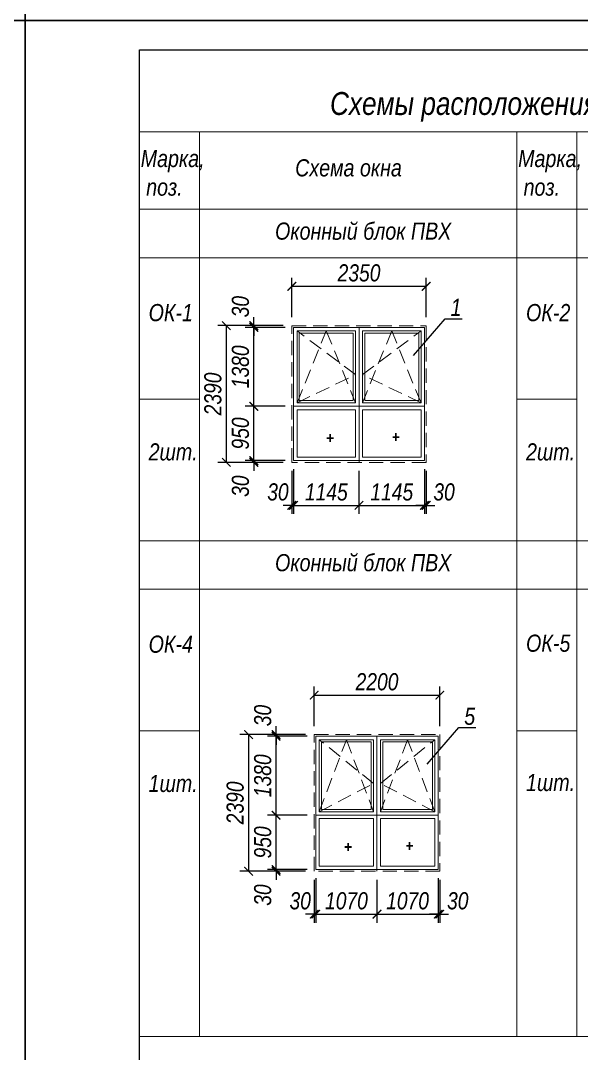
# Model space of a CAD drawing. Header units: millimetres. Extents: x 1582001 to 3303937, y 226471 to 491235.
# Drawn here: x 1665923 to 1675737, y 362298 to 380355 of the extents above; entities that cross this region are included whole.
import ezdxf

# ---------------------------------------------------------------- set-up
doc = ezdxf.new("R2010")
doc.units = ezdxf.units.MM
doc.linetypes.add('DASHED', pattern=[0.75, 0.5, -0.25])
doc.layers.get('Defpoints').update_dxf_attribs({"color": 255, "lineweight": 30})
for name, color, linetype, lineweight in [('Интерьер- Перегородка_Ном_пера__1', 7, 'Continuous', 13), ('Текст-пояснений', 135, 'Continuous', 15), ('Штриховки', 251, 'Continuous', 20)]:
    doc.layers.add(name, color=color, linetype=linetype, lineweight=lineweight)
doc.layers.add('Формуляр', color=138, linetype='Continuous')
doc.styles.add('Arch-Dim', font='ARIALNI.TTF', dxfattribs={"width": 0.98, "height": 300})
doc.styles.add('STYLE1', font='ARIALNI.TTF', dxfattribs={"height": 300})
doc.dimstyles.new('Aec-Arch-M-100', dxfattribs={"dimscale": 100, "dimtxt": 2.5, "dimasz": 1.5, "dimexe": 1.5, "dimexo": 1.5, "dimgap": 0.8, "dimtad": 1, "dimdec": 0, "dimzin": 3, "dimdsep": 46, "dimtxsty": 'Arch-Dim', "dimblk": 'ARCHTICK', "dimcen": 2.5, "dimazin": 2, "dimtfac": 0.75, "dimtdec": 0, "dimtix": 1, "dimtmove": 1, "dimatfit": 2, "dimfxl": 0, "dimtolj": 1, "dimtzin": 0, "dimarcsym": 0})

# ---------------------------------------------------------------- blocks, each defined once
blk = doc.blocks.new('_ArchTick')
at = {"color": 0, "linetype": 'ByBlock', "const_width": 0.15}
blk.add_lwpolyline([(-0.5, -0.5), (0.5, 0.5)], dxfattribs=at)
blk = doc.blocks.new('*D715')
at = {"color": 0, "lineweight": -2, "ltscale": 2, "transparency": 16777216}
for p, q in [((1670670, 375172), (1670670, 375860)), ((1673020, 375172), (1673020, 375860)), ((1670670, 375710), (1673020, 375710))]:
    blk.add_line(p, q, dxfattribs=at)
at = {"layer": 'Defpoints', "color": 0, "lineweight": -3, "ltscale": 2, "transparency": 16777216}
for p in [(1673020, 375710), (1670670, 375022), (1673020, 375022)]:
    blk.add_point(p, dxfattribs=at)
at = {"color": 0, "lineweight": -2, "ltscale": 2, "transparency": 16777216, "xscale": 150, "yscale": 150, "zscale": 150, "rotation": 180}
blk.add_blockref('_ArchTick', (1670670, 375710), dxfattribs=at)
at = {"color": 0, "lineweight": -2, "ltscale": 2, "transparency": 16777216, "xscale": 150, "yscale": 150, "zscale": 150}
blk.add_blockref('_ArchTick', (1673020, 375710), dxfattribs=at)
at = {"color": 0, "ltscale": 2, "transparency": 16777216, "insert": (1671845, 375943), "char_height": 300, "attachment_point": 5, "style": 'Arch-Dim'}
blk.add_mtext('\\A1;2350', dxfattribs=at)
blk = doc.blocks.new('*D716')
at = {"color": 0, "lineweight": -2, "ltscale": 2, "transparency": 16777216}
for p, q in [((1670520, 375022), (1669372, 375022)), ((1669522, 375022), (1669522, 372632)), ((1670520, 372632), (1669372, 372632))]:
    blk.add_line(p, q, dxfattribs=at)
at = {"layer": 'Defpoints', "color": 0, "lineweight": -3, "ltscale": 2, "transparency": 16777216}
for p in [(1670670, 375022), (1669522, 372632), (1670670, 372632)]:
    blk.add_point(p, dxfattribs=at)
at = {"color": 0, "lineweight": -2, "ltscale": 2, "transparency": 16777216, "xscale": 150, "yscale": 150, "zscale": 150}
for p, rotation in [((1669522, 375022), 90), ((1669522, 372632), 270)]:
    blk.add_blockref('_ArchTick', p, dxfattribs=dict(at, rotation=rotation))
at = {"color": 0, "ltscale": 2, "transparency": 16777216, "insert": (1669289, 373827), "char_height": 300, "attachment_point": 5, "rotation": 90, "style": 'Arch-Dim'}
blk.add_mtext('\\A1;2390', dxfattribs=at)
blk = doc.blocks.new('*D738')
at = {"color": 0, "lineweight": -2, "ltscale": 2, "transparency": 16777216}
for p, q in [((1670004, 372662), (1670004, 372812)), ((1670550, 372662), (1669854, 372662)), ((1670520, 372632), (1669854, 372632)), ((1670004, 372632), (1670004, 372662)), ((1670004, 372632), (1670004, 372482))]:
    blk.add_line(p, q, dxfattribs=at)
at = {"layer": 'Defpoints', "color": 0, "lineweight": -3, "ltscale": 2, "transparency": 16777216}
for p in [(1670004, 372662), (1670670, 372632), (1670700, 372662)]:
    blk.add_point(p, dxfattribs=at)
at = {"color": 0, "lineweight": -2, "ltscale": 2, "transparency": 16777216, "xscale": 150, "yscale": 150, "zscale": 150}
for p, rotation in [((1670004, 372662), 270), ((1670004, 372632), 90)]:
    blk.add_blockref('_ArchTick', p, dxfattribs=dict(at, rotation=rotation))
at = {"color": 0, "ltscale": 2, "transparency": 16777216, "insert": (1669771, 372215), "char_height": 300, "attachment_point": 5, "rotation": 90, "style": 'Arch-Dim'}
blk.add_mtext('\\A1;30', dxfattribs=at)
blk = doc.blocks.new('*D739')
at = {"color": 0, "lineweight": -2, "ltscale": 2, "transparency": 16777216}
for p, q in [((1670550, 373612), (1669854, 373612)), ((1670004, 372662), (1670004, 373612)), ((1670550, 372662), (1669854, 372662))]:
    blk.add_line(p, q, dxfattribs=at)
at = {"layer": 'Defpoints', "color": 0, "lineweight": -3, "ltscale": 2, "transparency": 16777216}
for p in [(1670004, 373612), (1670700, 373612), (1670700, 372662)]:
    blk.add_point(p, dxfattribs=at)
at = {"color": 0, "lineweight": -2, "ltscale": 2, "transparency": 16777216, "xscale": 150, "yscale": 150, "zscale": 150}
for p, rotation in [((1670004, 373612), 90), ((1670004, 372662), 270)]:
    blk.add_blockref('_ArchTick', p, dxfattribs=dict(at, rotation=rotation))
at = {"color": 0, "ltscale": 2, "transparency": 16777216, "insert": (1669771, 373137), "char_height": 300, "attachment_point": 5, "rotation": 90, "style": 'Arch-Dim'}
blk.add_mtext('\\A1;950', dxfattribs=at)
blk = doc.blocks.new('*D740')
at = {"color": 0, "lineweight": -2, "ltscale": 2, "transparency": 16777216}
for p, q in [((1670550, 374992), (1669854, 374992)), ((1670004, 373612), (1670004, 374992)), ((1670550, 373612), (1669854, 373612))]:
    blk.add_line(p, q, dxfattribs=at)
at = {"layer": 'Defpoints', "color": 0, "lineweight": -3, "ltscale": 2, "transparency": 16777216}
for p in [(1670004, 374992), (1670700, 374992), (1670700, 373612)]:
    blk.add_point(p, dxfattribs=at)
at = {"color": 0, "lineweight": -2, "ltscale": 2, "transparency": 16777216, "xscale": 150, "yscale": 150, "zscale": 150}
for p, rotation in [((1670004, 374992), 90), ((1670004, 373612), 270)]:
    blk.add_blockref('_ArchTick', p, dxfattribs=dict(at, rotation=rotation))
at = {"color": 0, "ltscale": 2, "transparency": 16777216, "insert": (1669771, 374302), "char_height": 300, "attachment_point": 5, "rotation": 90, "style": 'Arch-Dim'}
blk.add_mtext('\\A1;1380', dxfattribs=at)
blk = doc.blocks.new('*D741')
at = {"color": 0, "lineweight": -2, "ltscale": 2, "transparency": 16777216}
for p, q in [((1670004, 375022), (1670004, 375172)), ((1670520, 375022), (1669854, 375022)), ((1670550, 374992), (1669854, 374992)), ((1670004, 374992), (1670004, 375022)), ((1670004, 374992), (1670004, 374842))]:
    blk.add_line(p, q, dxfattribs=at)
at = {"layer": 'Defpoints', "color": 0, "lineweight": -3, "ltscale": 2, "transparency": 16777216}
for p in [(1670004, 375022), (1670670, 375022), (1670700, 374992)]:
    blk.add_point(p, dxfattribs=at)
at = {"color": 0, "lineweight": -2, "ltscale": 2, "transparency": 16777216, "xscale": 150, "yscale": 150, "zscale": 150}
for p, rotation in [((1670004, 375022), 270), ((1670004, 374992), 90)]:
    blk.add_blockref('_ArchTick', p, dxfattribs=dict(at, rotation=rotation))
at = {"color": 0, "ltscale": 2, "transparency": 16777216, "insert": (1669771, 375354), "char_height": 300, "attachment_point": 5, "rotation": 90, "style": 'Arch-Dim'}
blk.add_mtext('\\A1;30', dxfattribs=at)
blk = doc.blocks.new('*D742')
at = {"color": 0, "lineweight": -2, "ltscale": 2, "transparency": 16777216}
for p, q in [((1670700, 372512), (1670700, 371730)), ((1670670, 372482), (1670670, 371730)), ((1670670, 371880), (1670520, 371880)), ((1670670, 371880), (1670700, 371880)), ((1670700, 371880), (1670850, 371880))]:
    blk.add_line(p, q, dxfattribs=at)
at = {"layer": 'Defpoints', "color": 0, "lineweight": -3, "ltscale": 2, "transparency": 16777216}
for p in [(1670670, 372632), (1670700, 372662), (1670700, 371880)]:
    blk.add_point(p, dxfattribs=at)
at = {"color": 0, "lineweight": -2, "ltscale": 2, "transparency": 16777216, "xscale": 150, "yscale": 150, "zscale": 150}
blk.add_blockref('_ArchTick', (1670670, 371880), dxfattribs=at)
at = {"color": 0, "lineweight": -2, "ltscale": 2, "transparency": 16777216, "xscale": 150, "yscale": 150, "zscale": 150, "rotation": 180}
blk.add_blockref('_ArchTick', (1670700, 371880), dxfattribs=at)
at = {"color": 0, "ltscale": 2, "transparency": 16777216, "insert": (1670426, 372113), "char_height": 300, "attachment_point": 5, "style": 'Arch-Dim'}
blk.add_mtext('\\A1;30', dxfattribs=at)
blk = doc.blocks.new('*D743')
at = {"color": 0, "lineweight": -2, "ltscale": 2, "transparency": 16777216}
for p, q in [((1670700, 372512), (1670700, 371730)), ((1671845, 372482), (1671845, 371730)), ((1670700, 371880), (1671845, 371880))]:
    blk.add_line(p, q, dxfattribs=at)
at = {"layer": 'Defpoints', "color": 0, "lineweight": -3, "ltscale": 2, "transparency": 16777216}
for p in [(1670700, 372662), (1671845, 372632), (1671845, 371880)]:
    blk.add_point(p, dxfattribs=at)
at = {"color": 0, "lineweight": -2, "ltscale": 2, "transparency": 16777216, "xscale": 150, "yscale": 150, "zscale": 150, "rotation": 180}
blk.add_blockref('_ArchTick', (1670700, 371880), dxfattribs=at)
at = {"color": 0, "lineweight": -2, "ltscale": 2, "transparency": 16777216, "xscale": 150, "yscale": 150, "zscale": 150}
blk.add_blockref('_ArchTick', (1671845, 371880), dxfattribs=at)
at = {"color": 0, "ltscale": 2, "transparency": 16777216, "insert": (1671273, 372113), "char_height": 300, "attachment_point": 5, "style": 'Arch-Dim'}
blk.add_mtext('\\A1;1145', dxfattribs=at)
blk = doc.blocks.new('*D744')
at = {"color": 0, "lineweight": -2, "ltscale": 2, "transparency": 16777216}
for p, q in [((1672990, 372512), (1672990, 371730)), ((1671845, 372482), (1671845, 371730)), ((1671845, 371880), (1672990, 371880))]:
    blk.add_line(p, q, dxfattribs=at)
at = {"layer": 'Defpoints', "color": 0, "lineweight": -3, "ltscale": 2, "transparency": 16777216}
for p in [(1671845, 372632), (1672990, 372662), (1672990, 371880)]:
    blk.add_point(p, dxfattribs=at)
at = {"color": 0, "lineweight": -2, "ltscale": 2, "transparency": 16777216, "xscale": 150, "yscale": 150, "zscale": 150, "rotation": 180}
blk.add_blockref('_ArchTick', (1671845, 371880), dxfattribs=at)
at = {"color": 0, "lineweight": -2, "ltscale": 2, "transparency": 16777216, "xscale": 150, "yscale": 150, "zscale": 150}
blk.add_blockref('_ArchTick', (1672990, 371880), dxfattribs=at)
at = {"color": 0, "ltscale": 2, "transparency": 16777216, "insert": (1672418, 372113), "char_height": 300, "attachment_point": 5, "style": 'Arch-Dim'}
blk.add_mtext('\\A1;1145', dxfattribs=at)
blk = doc.blocks.new('*D745')
at = {"color": 0, "lineweight": -2, "ltscale": 2, "transparency": 16777216}
for p, q in [((1672990, 372512), (1672990, 371730)), ((1673020, 372482), (1673020, 371730)), ((1672990, 371880), (1672840, 371880)), ((1672990, 371880), (1673020, 371880)), ((1673020, 371880), (1673170, 371880))]:
    blk.add_line(p, q, dxfattribs=at)
at = {"layer": 'Defpoints', "color": 0, "lineweight": -3, "ltscale": 2, "transparency": 16777216}
for p in [(1672990, 372662), (1673020, 372632), (1673020, 371880)]:
    blk.add_point(p, dxfattribs=at)
at = {"color": 0, "lineweight": -2, "ltscale": 2, "transparency": 16777216, "xscale": 150, "yscale": 150, "zscale": 150}
blk.add_blockref('_ArchTick', (1672990, 371880), dxfattribs=at)
at = {"color": 0, "lineweight": -2, "ltscale": 2, "transparency": 16777216, "xscale": 150, "yscale": 150, "zscale": 150, "rotation": 180}
blk.add_blockref('_ArchTick', (1673020, 371880), dxfattribs=at)
at = {"color": 0, "ltscale": 2, "transparency": 16777216, "insert": (1673333, 372113), "char_height": 300, "attachment_point": 5, "style": 'Arch-Dim'}
blk.add_mtext('\\A1;30', dxfattribs=at)
blk = doc.blocks.new('*D765')
at = {"color": 0, "lineweight": -2, "ltscale": 2, "transparency": 16777216}
for p, q in [((1671060, 368022), (1671060, 368711)), ((1671060, 368561), (1673260, 368561)), ((1673260, 368022), (1673260, 368711))]:
    blk.add_line(p, q, dxfattribs=at)
at = {"layer": 'Defpoints', "color": 0, "lineweight": -3, "ltscale": 2, "transparency": 16777216}
for p in [(1673260, 368561), (1671060, 367872), (1673260, 367872)]:
    blk.add_point(p, dxfattribs=at)
at = {"color": 0, "lineweight": -2, "ltscale": 2, "transparency": 16777216, "xscale": 150, "yscale": 150, "zscale": 150, "rotation": 180}
blk.add_blockref('_ArchTick', (1671060, 368561), dxfattribs=at)
at = {"color": 0, "lineweight": -2, "ltscale": 2, "transparency": 16777216, "xscale": 150, "yscale": 150, "zscale": 150}
blk.add_blockref('_ArchTick', (1673260, 368561), dxfattribs=at)
at = {"color": 0, "ltscale": 2, "transparency": 16777216, "insert": (1672160, 368794), "char_height": 300, "attachment_point": 5, "style": 'Arch-Dim'}
blk.add_mtext('\\A1;2200', dxfattribs=at)
blk = doc.blocks.new('*D766')
at = {"color": 0, "lineweight": -2, "ltscale": 2, "transparency": 16777216}
for p, q in [((1670910, 367872), (1669762, 367872)), ((1669912, 367872), (1669912, 365482)), ((1670910, 365482), (1669762, 365482))]:
    blk.add_line(p, q, dxfattribs=at)
at = {"layer": 'Defpoints', "color": 0, "lineweight": -3, "ltscale": 2, "transparency": 16777216}
for p in [(1671060, 367872), (1669912, 365482), (1671060, 365482)]:
    blk.add_point(p, dxfattribs=at)
at = {"color": 0, "lineweight": -2, "ltscale": 2, "transparency": 16777216, "xscale": 150, "yscale": 150, "zscale": 150}
for p, rotation in [((1669912, 367872), 90), ((1669912, 365482), 270)]:
    blk.add_blockref('_ArchTick', p, dxfattribs=dict(at, rotation=rotation))
at = {"color": 0, "ltscale": 2, "transparency": 16777216, "insert": (1669679, 366677), "char_height": 300, "attachment_point": 5, "rotation": 90, "style": 'Arch-Dim'}
blk.add_mtext('\\A1;2390', dxfattribs=at)
blk = doc.blocks.new('*D767')
at = {"color": 0, "lineweight": -2, "ltscale": 2, "transparency": 16777216}
for p, q in [((1670394, 365512), (1670394, 365662)), ((1670940, 365512), (1670244, 365512)), ((1670910, 365482), (1670244, 365482)), ((1670394, 365482), (1670394, 365512)), ((1670394, 365482), (1670394, 365332))]:
    blk.add_line(p, q, dxfattribs=at)
at = {"layer": 'Defpoints', "color": 0, "lineweight": -3, "ltscale": 2, "transparency": 16777216}
for p in [(1670394, 365512), (1671060, 365482), (1671090, 365512)]:
    blk.add_point(p, dxfattribs=at)
at = {"color": 0, "lineweight": -2, "ltscale": 2, "transparency": 16777216, "xscale": 150, "yscale": 150, "zscale": 150}
for p, rotation in [((1670394, 365512), 270), ((1670394, 365482), 90)]:
    blk.add_blockref('_ArchTick', p, dxfattribs=dict(at, rotation=rotation))
at = {"color": 0, "ltscale": 2, "transparency": 16777216, "insert": (1670161, 365066), "char_height": 300, "attachment_point": 5, "rotation": 90, "style": 'Arch-Dim'}
blk.add_mtext('\\A1;30', dxfattribs=at)
blk = doc.blocks.new('*D768')
at = {"color": 0, "lineweight": -2, "ltscale": 2, "transparency": 16777216}
for p, q in [((1670940, 366462), (1670244, 366462)), ((1670394, 365512), (1670394, 366462)), ((1670940, 365512), (1670244, 365512))]:
    blk.add_line(p, q, dxfattribs=at)
at = {"layer": 'Defpoints', "color": 0, "lineweight": -3, "ltscale": 2, "transparency": 16777216}
for p in [(1670394, 366462), (1671090, 366462), (1671090, 365512)]:
    blk.add_point(p, dxfattribs=at)
at = {"color": 0, "lineweight": -2, "ltscale": 2, "transparency": 16777216, "xscale": 150, "yscale": 150, "zscale": 150}
for p, rotation in [((1670394, 366462), 90), ((1670394, 365512), 270)]:
    blk.add_blockref('_ArchTick', p, dxfattribs=dict(at, rotation=rotation))
at = {"color": 0, "ltscale": 2, "transparency": 16777216, "insert": (1670161, 365987), "char_height": 300, "attachment_point": 5, "rotation": 90, "style": 'Arch-Dim'}
blk.add_mtext('\\A1;950', dxfattribs=at)
blk = doc.blocks.new('*D769')
at = {"color": 0, "lineweight": -2, "ltscale": 2, "transparency": 16777216}
for p, q in [((1670940, 367842), (1670244, 367842)), ((1670394, 366462), (1670394, 367842)), ((1670940, 366462), (1670244, 366462))]:
    blk.add_line(p, q, dxfattribs=at)
at = {"layer": 'Defpoints', "color": 0, "lineweight": -3, "ltscale": 2, "transparency": 16777216}
for p in [(1670394, 367842), (1671090, 367842), (1671090, 366462)]:
    blk.add_point(p, dxfattribs=at)
at = {"color": 0, "lineweight": -2, "ltscale": 2, "transparency": 16777216, "xscale": 150, "yscale": 150, "zscale": 150}
for p, rotation in [((1670394, 367842), 90), ((1670394, 366462), 270)]:
    blk.add_blockref('_ArchTick', p, dxfattribs=dict(at, rotation=rotation))
at = {"color": 0, "ltscale": 2, "transparency": 16777216, "insert": (1670161, 367152), "char_height": 300, "attachment_point": 5, "rotation": 90, "style": 'Arch-Dim'}
blk.add_mtext('\\A1;1380', dxfattribs=at)
blk = doc.blocks.new('*D770')
at = {"color": 0, "lineweight": -2, "ltscale": 2, "transparency": 16777216}
for p, q in [((1670394, 367872), (1670394, 368022)), ((1670910, 367872), (1670244, 367872)), ((1670940, 367842), (1670244, 367842)), ((1670394, 367842), (1670394, 367872)), ((1670394, 367842), (1670394, 367692))]:
    blk.add_line(p, q, dxfattribs=at)
at = {"layer": 'Defpoints', "color": 0, "lineweight": -3, "ltscale": 2, "transparency": 16777216}
for p in [(1670394, 367872), (1671060, 367872), (1671090, 367842)]:
    blk.add_point(p, dxfattribs=at)
at = {"color": 0, "lineweight": -2, "ltscale": 2, "transparency": 16777216, "xscale": 150, "yscale": 150, "zscale": 150}
for p, rotation in [((1670394, 367872), 270), ((1670394, 367842), 90)]:
    blk.add_blockref('_ArchTick', p, dxfattribs=dict(at, rotation=rotation))
at = {"color": 0, "ltscale": 2, "transparency": 16777216, "insert": (1670161, 368204), "char_height": 300, "attachment_point": 5, "rotation": 90, "style": 'Arch-Dim'}
blk.add_mtext('\\A1;30', dxfattribs=at)
blk = doc.blocks.new('*D771')
at = {"color": 0, "lineweight": -2, "ltscale": 2, "transparency": 16777216}
for p, q in [((1671060, 365332), (1671060, 364581)), ((1671090, 365362), (1671090, 364581)), ((1671060, 364731), (1670910, 364731)), ((1671060, 364731), (1671090, 364731)), ((1671090, 364731), (1671240, 364731))]:
    blk.add_line(p, q, dxfattribs=at)
at = {"layer": 'Defpoints', "color": 0, "lineweight": -3, "ltscale": 2, "transparency": 16777216}
for p in [(1671060, 365482), (1671090, 365512), (1671090, 364731)]:
    blk.add_point(p, dxfattribs=at)
at = {"color": 0, "lineweight": -2, "ltscale": 2, "transparency": 16777216, "xscale": 150, "yscale": 150, "zscale": 150}
blk.add_blockref('_ArchTick', (1671060, 364731), dxfattribs=at)
at = {"color": 0, "lineweight": -2, "ltscale": 2, "transparency": 16777216, "xscale": 150, "yscale": 150, "zscale": 150, "rotation": 180}
blk.add_blockref('_ArchTick', (1671090, 364731), dxfattribs=at)
at = {"color": 0, "ltscale": 2, "transparency": 16777216, "insert": (1670816, 364964), "char_height": 300, "attachment_point": 5, "style": 'Arch-Dim'}
blk.add_mtext('\\A1;30', dxfattribs=at)
blk = doc.blocks.new('*D772')
at = {"color": 0, "lineweight": -2, "ltscale": 2, "transparency": 16777216}
for p, q in [((1671090, 365362), (1671090, 364581)), ((1672160, 365332), (1672160, 364581)), ((1671090, 364731), (1672160, 364731))]:
    blk.add_line(p, q, dxfattribs=at)
at = {"layer": 'Defpoints', "color": 0, "lineweight": -3, "ltscale": 2, "transparency": 16777216}
for p in [(1671090, 365512), (1672160, 365482), (1672160, 364731)]:
    blk.add_point(p, dxfattribs=at)
at = {"color": 0, "lineweight": -2, "ltscale": 2, "transparency": 16777216, "xscale": 150, "yscale": 150, "zscale": 150, "rotation": 180}
blk.add_blockref('_ArchTick', (1671090, 364731), dxfattribs=at)
at = {"color": 0, "lineweight": -2, "ltscale": 2, "transparency": 16777216, "xscale": 150, "yscale": 150, "zscale": 150}
blk.add_blockref('_ArchTick', (1672160, 364731), dxfattribs=at)
at = {"color": 0, "ltscale": 2, "transparency": 16777216, "insert": (1671625, 364964), "char_height": 300, "attachment_point": 5, "style": 'Arch-Dim'}
blk.add_mtext('\\A1;1070', dxfattribs=at)
blk = doc.blocks.new('*D773')
at = {"color": 0, "lineweight": -2, "ltscale": 2, "transparency": 16777216}
for p, q in [((1672160, 365332), (1672160, 364581)), ((1673230, 365362), (1673230, 364581)), ((1672160, 364731), (1673230, 364731))]:
    blk.add_line(p, q, dxfattribs=at)
at = {"layer": 'Defpoints', "color": 0, "lineweight": -3, "ltscale": 2, "transparency": 16777216}
for p in [(1672160, 365482), (1673230, 365512), (1673230, 364731)]:
    blk.add_point(p, dxfattribs=at)
at = {"color": 0, "lineweight": -2, "ltscale": 2, "transparency": 16777216, "xscale": 150, "yscale": 150, "zscale": 150, "rotation": 180}
blk.add_blockref('_ArchTick', (1672160, 364731), dxfattribs=at)
at = {"color": 0, "lineweight": -2, "ltscale": 2, "transparency": 16777216, "xscale": 150, "yscale": 150, "zscale": 150}
blk.add_blockref('_ArchTick', (1673230, 364731), dxfattribs=at)
at = {"color": 0, "ltscale": 2, "transparency": 16777216, "insert": (1672695, 364964), "char_height": 300, "attachment_point": 5, "style": 'Arch-Dim'}
blk.add_mtext('\\A1;1070', dxfattribs=at)
blk = doc.blocks.new('*D774')
at = {"color": 0, "lineweight": -2, "ltscale": 2, "transparency": 16777216}
for p, q in [((1673230, 365362), (1673230, 364581)), ((1673260, 365332), (1673260, 364581)), ((1673230, 364731), (1673080, 364731)), ((1673230, 364731), (1673260, 364731)), ((1673260, 364731), (1673410, 364731))]:
    blk.add_line(p, q, dxfattribs=at)
at = {"layer": 'Defpoints', "color": 0, "lineweight": -3, "ltscale": 2, "transparency": 16777216}
for p in [(1673230, 365512), (1673260, 365482), (1673260, 364731)]:
    blk.add_point(p, dxfattribs=at)
at = {"color": 0, "lineweight": -2, "ltscale": 2, "transparency": 16777216, "xscale": 150, "yscale": 150, "zscale": 150}
blk.add_blockref('_ArchTick', (1673230, 364731), dxfattribs=at)
at = {"color": 0, "lineweight": -2, "ltscale": 2, "transparency": 16777216, "xscale": 150, "yscale": 150, "zscale": 150, "rotation": 180}
blk.add_blockref('_ArchTick', (1673260, 364731), dxfattribs=at)
at = {"color": 0, "ltscale": 2, "transparency": 16777216, "insert": (1673573, 364964), "char_height": 300, "attachment_point": 5, "style": 'Arch-Dim'}
blk.add_mtext('\\A1;30', dxfattribs=at)

msp = doc.modelspace()

# ---------------------------------------------------------------- linework, layer by layer
at = {"ltscale": 2}
for points in [[(1672798.3, 374501), (1673350.5, 375144), (1673648.1, 375144)], [(1673037.8, 367351.8), (1673590, 367994.8), (1673887.7, 367994.8)]]:
    msp.add_lwpolyline(points, dxfattribs=at)
at = {"const_width": 30}
for points in [[(1671281.3, 373056), (1671399.2, 373056)], [(1671340.3, 373124.9), (1671340.3, 373064)], [(1671340.3, 372987.1), (1671340.3, 373048)], [(1672431.5, 373073.5), (1672549.4, 373073.5)], [(1672490.5, 373142.4), (1672490.5, 373081.5)], [(1672490.5, 373004.6), (1672490.5, 373065.5)], [(1672730, 365993.1), (1672730, 365932.3)], [(1671595.9, 365906.8), (1671713.8, 365906.8)], [(1671654.9, 365975.6), (1671654.9, 365914.8)], [(1671654.9, 365837.9), (1671654.9, 365898.7)], [(1672671.1, 365924.3), (1672789, 365924.3)], [(1672730, 365855.4), (1672730, 365916.3)]]:
    msp.add_lwpolyline(points, dxfattribs=at)
at = {"layer": 'Интерьер- Перегородка_Ном_пера__1'}
for p, q in [((1671785.4, 374931.7), (1671785.4, 373671.7)), ((1671845.4, 374991.7), (1671845.4, 372631.7)), ((1671905.4, 374931.7), (1671905.4, 373671.7)), ((1670700.4, 373611.7), (1672990.4, 373611.7)), ((1670760.4, 373671.7), (1671785.4, 373671.7)), ((1671905.4, 373671.7), (1672930.4, 373671.7)), ((1670760.4, 373551.7), (1671785.4, 373551.7)), ((1671785.4, 373551.7), (1671785.4, 372721.7)), ((1671905.4, 373551.7), (1672930.4, 373551.7)), ((1671905.4, 373551.7), (1671905.4, 372721.7)), ((1672160, 367842.4), (1672160, 365482.4)), ((1672100, 367782.4), (1672100, 366522.4)), ((1672220, 367782.4), (1672220, 366522.4)), ((1671090, 366462.4), (1673230, 366462.4)), ((1671150, 366522.4), (1672100, 366522.4)), ((1671150, 366402.4), (1672100, 366402.4)), ((1672100, 366402.4), (1672100, 365572.4)), ((1672220, 366522.4), (1673170, 366522.4)), ((1672220, 366402.4), (1673170, 366402.4)), ((1672220, 366402.4), (1672220, 365572.4))]:
    msp.add_line(p, q, dxfattribs=at)
for points in [[(1670700.4, 374991.7), (1672990.4, 374991.7), (1672990.4, 372661.7), (1670700.4, 372661.7)], [(1670800.4, 374891.7), (1671745.4, 374891.7), (1671745.4, 373711.7), (1670800.4, 373711.7)], [(1672890.4, 374891.7), (1671945.4, 374891.7), (1671945.4, 373711.7), (1672890.4, 373711.7)], [(1671090, 367842.4), (1673230, 367842.4), (1673230, 365512.4), (1671090, 365512.4)], [(1671190, 367742.4), (1672060, 367742.4), (1672060, 366562.4), (1671190, 366562.4)], [(1673130, 367742.4), (1672260, 367742.4), (1672260, 366562.4), (1673130, 366562.4)]]:
    msp.add_lwpolyline(points, close=True, dxfattribs=at)
for points in [[(1670760.4, 373671.7), (1670760.4, 374931.7), (1671785.4, 374931.7)], [(1671905.4, 374931.7), (1672930.4, 374931.7), (1672930.4, 373671.7)], [(1671785.4, 372721.7), (1670760.4, 372721.7), (1670760.4, 373551.7)], [(1672930.4, 373551.7), (1672930.4, 372721.7), (1671905.4, 372721.7)], [(1671150, 366522.4), (1671150, 367782.4), (1672100, 367782.4)], [(1672220, 367782.4), (1673170, 367782.4), (1673170, 366522.4)], [(1672100, 365572.4), (1671150, 365572.4), (1671150, 366402.4)], [(1673170, 366402.4), (1673170, 365572.4), (1672220, 365572.4)]]:
    msp.add_lwpolyline(points, dxfattribs=at)
at = {"layer": 'Текст-пояснений', "color": 0, "linetype": 'ByBlock'}
for p, q in [((1674606, 378409.5), (1668000.8, 378409.5)), ((1669051.3, 378409.5), (1669051.3, 371262.1)), ((1674606, 378409.5), (1674606, 362595.5)), ((1688816.3, 378409.5), (1674606, 378409.5)), ((1675656.5, 378409.5), (1675656.5, 362595.5)), ((1688816.3, 377059.6), (1668000.8, 377059.6)), ((1674606, 376209.6), (1668000.8, 376209.6)), ((1688816.3, 376209.6), (1674606, 376209.6)), ((1669051.3, 373735.8), (1668000.8, 373735.8)), ((1675656.5, 373735.8), (1674606, 373735.8)), ((1674606, 371262.1), (1668000.8, 371262.1)), ((1669051.3, 371262.1), (1669051.3, 362595.5)), ((1681211.2, 371262.1), (1674606, 371262.1)), ((1674606, 370412.1), (1668000.8, 370412.1)), ((1688816.3, 370412.1), (1674606, 370412.1)), ((1669051.3, 367938.4), (1668000.8, 367938.4)), ((1675656.5, 367938.4), (1674606, 367938.4)), ((1688816.3, 362595.5), (1668000.8, 362595.5))]:
    msp.add_line(p, q, dxfattribs=at)
at = {"layer": 'Текст-пояснений', "linetype": 'ByBlock'}
msp.add_line((1669051.3, 367938.4), (1668000.8, 367938.4), dxfattribs=at)
at = {"layer": 'Формуляр', "color": 0}
for points in [[(1624000.8, 410054.8), (1666000.8, 410054.8), (1666000.8, 380354.9), (1624000.8, 380354.9)], [(1666000.8, 410054.8), (1708000.7, 410054.8), (1708000.7, 380354.9), (1666000.8, 380354.9)], [(1624000.8, 380354.9), (1666000.8, 380354.9), (1666000.8, 350654.9), (1624000.8, 350654.9)], [(1666000.8, 380354.9), (1708000.7, 380354.9), (1708000.7, 350654.9), (1666000.8, 350654.9)], [(1666000.8, 380354.9), (1708000.7, 380354.9), (1708000.7, 350654.9), (1666000.8, 350654.9)], [(1668000.8, 351154.9), (1668000.8, 379844.8), (1707500.7, 379844.8), (1707500.7, 351154.9)], [(1668000.8, 351154.9), (1668000.8, 379844.8), (1707500.7, 379844.8), (1707500.7, 351154.9)]]:
    msp.add_lwpolyline(points, close=True, dxfattribs=at)
at = {"layer": 'Штриховки', "linetype": 'DASHED', "ltscale": 500}
for points in [[(1670670.4, 375021.7), (1673020.4, 375021.7), (1673020.4, 372631.7), (1670670.4, 372631.7)], [(1671060, 367872.4), (1673260, 367872.4), (1673260, 365482.4), (1671060, 365482.4)]]:
    msp.add_lwpolyline(points, close=True, dxfattribs=at)
for points in [[(1670760.4, 373671.7), (1671785.4, 374166.7), (1670760.4, 374931.7)], [(1670760.4, 373671.7), (1671272.9, 374931.7), (1671785.4, 373671.7)], [(1672930.4, 373671.7), (1671905.4, 374166.7), (1672930.4, 374931.7)], [(1672930.4, 373671.7), (1672417.9, 374931.7), (1671905.4, 373671.7)], [(1671150, 366522.4), (1672100, 367017.4), (1671150, 367782.4)], [(1671150, 366522.4), (1671625, 367782.4), (1672100, 366522.4)], [(1673170, 366522.4), (1672220, 367017.4), (1673170, 367782.4)], [(1673170, 366522.4), (1672695, 367782.4), (1672220, 366522.4)]]:
    msp.add_lwpolyline(points, dxfattribs=at)

# ---------------------------------------------------------------- texts
at = {"ltscale": 2, "style": 'STYLE1'}
for s, insert, char_height, width, attachment_point in [('Схемы расположения элементов заполнения оконных проемов ОК-1...ОК-6', (1679501.7, 379106.5), 400, 17282.723, 2), ('Марка,\\P поз.', (1668025.1, 378094.6), 300, 11405.022, 1), ('Схема окна', (1670728.3, 377931.4), 300, 11405.022, 1), ('Марка,\\P поз.', (1674630.3, 378094.6), 300, 11405.022, 1), ('Оконный блок ПВХ', (1670376, 376825.3), 300, 11405.022, 1), ('ОК-1', (1668163.2, 375400.4), 300, 11405.022, 1), ('1', (1673447.3, 375491.9), 300, 11405.022, 1), ('ОК-2', (1674768.4, 375400.4), 300, 11405.022, 1), ('2шт.', (1668163.2, 372965.1), 300, 11405.022, 1), ('2шт.', (1674768.4, 372965.1), 300, 11405.022, 1), ('Оконный блок ПВХ', (1670376, 371027.8), 300, 11405.022, 1), ('ОК-5', (1674768.4, 369620.1), 300, 11405.022, 1), ('ОК-4', (1668163.2, 369603), 300, 11405.022, 1), ('5', (1673686.8, 368342.7), 300, 11405.022, 1), ('1шт.', (1668163.2, 367167.6), 300, 11405.022, 1), ('1шт.', (1674768.4, 367184.7), 300, 11405.022, 1)]:
    msp.add_mtext(s, dxfattribs=dict(at, insert=insert, char_height=char_height, width=width, attachment_point=attachment_point))

# ---------------------------------------------------------------- dimensions: what is measured, and where the dimension line sits
at = {"ltscale": 2}
for base, p1, p2, picture, middle in [((1673020.4, 375710.3), (1670670.4, 375021.7), (1673020.4, 375021.7), '*D715', (1671845.4, 375943.5)), ((1671845.4, 371880.3), (1670700.4, 372661.7), (1671845.4, 372631.7), '*D743', (1671272.9, 372113.5)), ((1672990.4, 371880.3), (1671845.4, 372631.7), (1672990.4, 372661.7), '*D744', (1672417.9, 372113.5)), ((1673260, 368561.1), (1671060, 367872.4), (1673260, 367872.4), '*D765', (1672160, 368794.2)), ((1672160, 364731.1), (1671090, 365512.4), (1672160, 365482.4), '*D772', (1671625, 364964.3)), ((1673230, 364731.1), (1672160, 365482.4), (1673230, 365512.4), '*D773', (1672695, 364964.3))]:
    dim = msp.add_linear_dim(base=base, p1=p1, p2=p2, dimstyle='Aec-Arch-M-100', override={"dimscale": 100}, dxfattribs=at)
    dim.commit()
    dim.dimension.update_dxf_attribs({"geometry": picture, "text_midpoint": middle})
for base, p1, p2, picture, middle in [((1670004.2, 375021.7), (1670700.4, 374991.7), (1670670.4, 375021.7), '*D741', (1670004.2, 375353.5)), ((1670004.2, 372661.7), (1670670.4, 372631.7), (1670700.4, 372661.7), '*D738', (1670004.2, 372215.3)), ((1670393.8, 367872.4), (1671090, 367842.4), (1671060, 367872.4), '*D770', (1670393.8, 368204.3)), ((1670393.8, 365512.4), (1671060, 365482.4), (1671090, 365512.4), '*D767', (1670393.8, 365066.1))]:
    dim = msp.add_linear_dim(base=base, p1=p1, p2=p2, angle=90, dimstyle='Aec-Arch-M-100', override={"dimscale": 100}, dxfattribs=at)
    dim.commit()
    dim.dimension.update_dxf_attribs({"geometry": picture, "text_midpoint": middle, "dimtype": 160})
for base, p1, p2, picture, middle in [((1669522.2, 372631.7), (1670670.4, 375021.7), (1670670.4, 372631.7), '*D716', (1669289, 373826.7)), ((1670004.2, 374991.7), (1670700.4, 373611.7), (1670700.4, 374991.7), '*D740', (1669771, 374301.7)), ((1670004.2, 373611.7), (1670700.4, 372661.7), (1670700.4, 373611.7), '*D739', (1669771, 373136.7)), ((1669911.8, 365482.4), (1671060, 367872.4), (1671060, 365482.4), '*D766', (1669678.6, 366677.4)), ((1670393.8, 367842.4), (1671090, 366462.4), (1671090, 367842.4), '*D769', (1670160.6, 367152.4)), ((1670393.8, 366462.4), (1671090, 365512.4), (1671090, 366462.4), '*D768', (1670160.6, 365987.4))]:
    dim = msp.add_linear_dim(base=base, p1=p1, p2=p2, angle=90, dimstyle='Aec-Arch-M-100', override={"dimscale": 100}, dxfattribs=at)
    dim.commit()
    dim.dimension.update_dxf_attribs({"geometry": picture, "text_midpoint": middle})
for base, p1, p2, picture, middle in [((1670700.4, 371880.3), (1670670.4, 372631.7), (1670700.4, 372661.7), '*D742', (1670426.2, 371880.3)), ((1673020.4, 371880.3), (1672990.4, 372661.7), (1673020.4, 372631.7), '*D745', (1673333.4, 371880.3)), ((1671090, 364731.1), (1671060, 365482.4), (1671090, 365512.4), '*D771', (1670815.8, 364731.1)), ((1673260, 364731.1), (1673230, 365512.4), (1673260, 365482.4), '*D774', (1673573, 364731.1))]:
    dim = msp.add_linear_dim(base=base, p1=p1, p2=p2, dimstyle='Aec-Arch-M-100', override={"dimscale": 100}, dxfattribs=at)
    dim.commit()
    dim.dimension.update_dxf_attribs({"geometry": picture, "text_midpoint": middle, "dimtype": 160})

doc.saveas('drawing.dxf')
